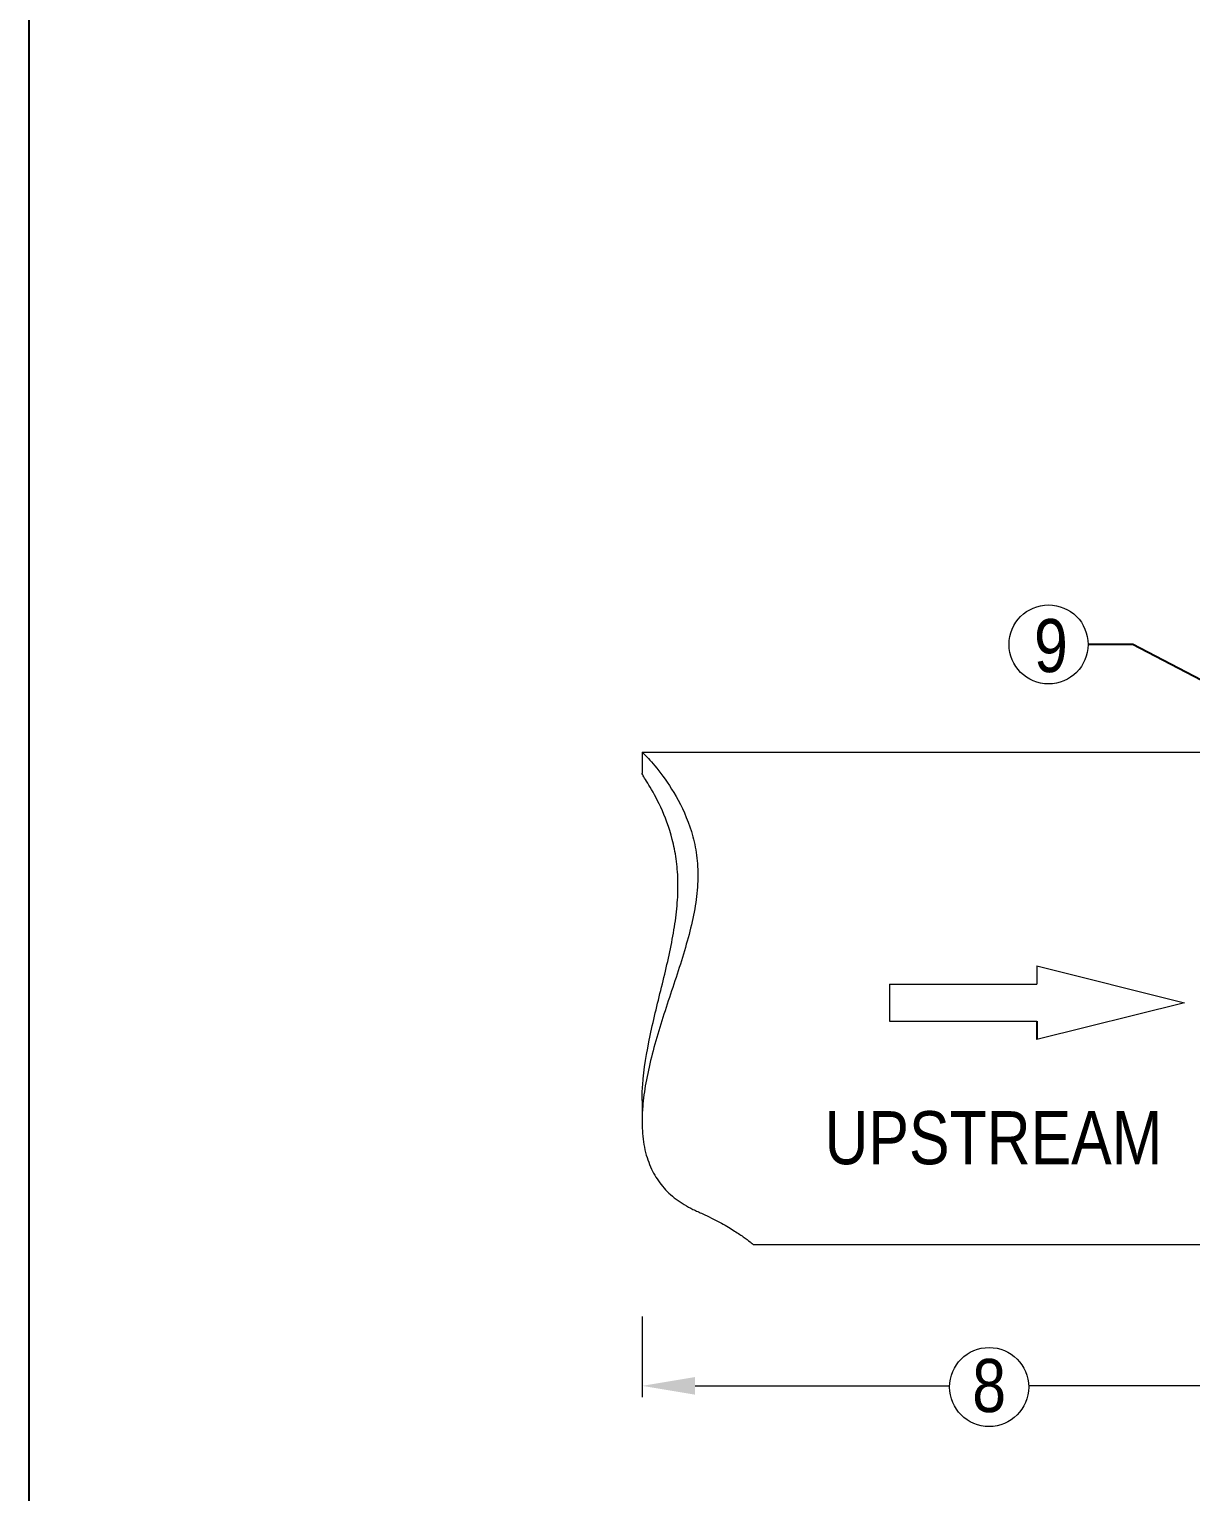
# Model space of a CAD drawing. Extents: x 0 to 216, y -4 to 280.
# Drawn here: x 0 to 52.1, y 122.1 to 187.7 of the extents above; entities that cross this region are included whole.
import ezdxf
from ezdxf import colors
from ezdxf.entities.mleader import LeaderData, LeaderLine
from ezdxf.math import Vec2, Vec3

# ---------------------------------------------------------------- set-up
doc = ezdxf.new("R2010")
doc.units = 0
doc.header["$LTSCALE"] = 10
doc.header["$MEASUREMENT"] = 0
doc.layers.get('0').update_dxf_attribs({"linetype": 'CONTINUOUS'})
for name, color, linetype, lineweight in [('CADdetails-1-ANNO', 41, 'CONTINUOUS', 5), ('CADdetails-3-FINE', 11, 'CONTINUOUS', 5), ('CADdetails-5-MEDIUM', 4, 'CONTINUOUS', 18), ('Sketch Geometry (ANSI)', 7, 'CONTINUOUS', 25)]:
    doc.layers.add(name, color=color, linetype=linetype, lineweight=lineweight)
doc.layers.add('Company LOGO$0$CADdetails-9-TITLEBLOCK', color=7, linetype='CONTINUOUS')
doc.styles.add('CADdetails-DIMENSIONS', font='ARIALN.TTF', dxfattribs={"height": 2.38})
doc.styles.add('CADdetails-NOTES', font='ARIALN.TTF', dxfattribs={"height": 2.38})

# ---------------------------------------------------------------- blocks, each defined once
blk = doc.blocks.new('Company LOGO')
at = {"layer": 'Company LOGO$0$CADdetails-9-TITLEBLOCK'}
blk.add_line((0, 0), (0, 280), dxfattribs=at)

msp = doc.modelspace()

# ---------------------------------------------------------------- linework, layer by layer
at = {"layer": 'CADdetails-1-ANNO'}
for p, q in [((27.476, 129.936), (27.476, 126.322)), ((29.856, 126.822), (41.264, 126.822)), ((56.217, 126.822), (44.809, 126.822))]:
    msp.add_line(p, q, dxfattribs=at)
for centre in [(45.7, 160.068), (43.036, 126.771)]:
    msp.add_circle(centre, 1.773, dxfattribs=at)
msp.add_solid([(29.856, 127.219), (29.856, 126.426), (27.476, 126.822)], dxfattribs=at)
at = {"layer": 'CADdetails-3-FINE'}
for p, q in [((45.178, 145.655), (51.791, 144.002)), ((45.178, 145.655), (45.178, 144.829)), ((38.565, 144.829), (38.565, 143.175)), ((38.565, 144.829), (45.178, 144.829)), ((51.791, 144.002), (45.178, 142.349)), ((38.565, 143.175), (45.178, 143.175))]:
    msp.add_line(p, q, dxfattribs=at)
at = {"layer": 'CADdetails-5-MEDIUM'}
for p, q in [((27.476, 155.239), (27.476, 154.291)), ((27.476, 155.239), (59.559, 155.239)), ((27.476, 139.624), (27.476, 138.676)), ((32.476, 133.155), (59.559, 133.155))]:
    msp.add_line(p, q, dxfattribs=at)
for points, knots in [([(27.476, 155.239), (27.476, 155.239), (27.486, 155.23), (27.531, 155.187), (27.582, 155.139), (27.778, 154.936), (27.984, 154.711), (28.464, 154.099), (28.737, 153.712), (29.26, 152.796), (29.508, 152.266), (29.778, 151.377), (29.851, 151.065), (29.95, 150.412), (29.976, 150.071), (29.976, 149.718)], [25.962172, 25.962172, 25.962172, 25.962172, 26.489818, 26.489818, 27.35872, 27.35872, 29.223246, 29.223246, 31.087772, 31.087772, 32.952298, 32.952298, 33.884561, 33.884561, 34.816824, 34.816824, 34.816824, 34.816824]), ([(27.476, 139.624), (27.476, 139.856), (27.486, 140.089), (27.555, 141.027), (27.68, 141.774), (28.001, 143.298), (28.197, 144.075), (28.574, 145.618), (28.754, 146.385), (28.947, 147.498), (28.998, 147.862), (29.067, 148.572), (29.085, 148.918), (29.085, 149.251), (29.085, 149.585), (29.067, 149.909), (28.998, 150.53), (28.947, 150.828), (28.754, 151.676), (28.574, 152.18), (28.197, 153.037), (28.001, 153.392), (27.68, 153.934), (27.555, 154.121), (27.486, 154.253), (27.476, 154.277), (27.476, 154.291)], [-7.611724, -7.611724, -7.611724, -7.611724, -7.044451, -7.044451, -5.283339, -5.283339, -3.522226, -3.522226, -1.761113, -1.761113, -0.880556, -0.880556, 0, 0, 0, 0.880556, 0.880556, 1.761113, 1.761113, 3.522226, 3.522226, 5.283339, 5.283339, 7.044451, 7.044451, 7.611724, 7.611724, 7.611724, 7.611724]), ([(29.976, 149.718), (29.976, 149.365), (29.95, 149.001), (29.851, 148.259), (29.778, 147.88), (29.508, 146.728), (29.26, 145.937), (28.737, 144.341), (28.464, 143.535), (27.984, 141.944), (27.778, 141.158), (27.582, 140.051), (27.531, 139.688), (27.486, 139.108), (27.476, 138.891), (27.476, 138.676)], [34.816824, 34.816824, 34.816824, 34.816824, 35.749087, 35.749087, 36.68135, 36.68135, 38.545876, 38.545876, 40.410402, 40.410402, 42.274928, 42.274928, 43.14383, 43.14383, 43.671476, 43.671476, 43.671476, 43.671476]), ([(27.476, 138.676), (27.476, 138.538), (27.48, 138.401), (27.509, 137.923), (27.557, 137.594), (27.712, 136.981), (27.818, 136.698), (28.068, 136.209), (28.216, 135.982), (28.57, 135.561), (28.776, 135.367), (29.235, 135.021), (29.489, 134.868), (29.83, 134.701), (29.903, 134.667), (29.976, 134.635)], [43.671476, 43.671476, 43.671476, 43.671476, 44.012732, 44.012732, 44.881634, 44.881634, 45.750536, 45.750536, 46.554027, 46.554027, 47.357518, 47.357518, 48.161009, 48.161009, 48.374601, 48.374601, 48.374601, 48.374601]), ([(29.976, 134.635), (30.05, 134.603), (30.122, 134.57), (30.463, 134.413), (30.717, 134.284), (31.176, 134.035), (31.382, 133.914), (31.736, 133.694), (31.885, 133.595), (32.134, 133.422), (32.241, 133.343), (32.395, 133.224), (32.443, 133.184), (32.472, 133.159), (32.476, 133.156), (32.476, 133.156)], [-13.557777, -13.557777, -13.557777, -13.557777, -13.344185, -13.344185, -12.540694, -12.540694, -11.737203, -11.737203, -10.933712, -10.933712, -10.06481, -10.06481, -9.195908, -9.195908, -8.854652, -8.854652, -8.854652, -8.854652])]:
    msp.add_open_spline(points, degree=3, knots=knots, dxfattribs=at)
at = {"layer": 'Sketch Geometry (ANSI)'}
msp.add_line((45.178, 143.175), (45.178, 142.349), dxfattribs=at)

# ---------------------------------------------------------------- block references
msp.add_blockref('Company LOGO', (0, 0))

# ---------------------------------------------------------------- texts
at = {"layer": 'CADdetails-1-ANNO', "insert": (45.048, 161.208), "char_height": 2.38, "width": 1.29911, "attachment_point": 1, "style": 'CADdetails-NOTES'}
msp.add_mtext('9', dxfattribs=at)
at = {"layer": 'CADdetails-1-ANNO', "insert": (35.659, 139.14), "char_height": 2.38, "attachment_point": 1, "style": 'CADdetails-DIMENSIONS'}
msp.add_mtext_dynamic_manual_height_columns('UPSTREAM', width=13.066, gutter_width=11.9, heights=[0], dxfattribs=at)
at = {"layer": 'CADdetails-1-ANNO', "insert": (43.036, 126.822), "char_height": 2.38, "attachment_point": 5, "style": 'CADdetails-DIMENSIONS'}
msp.add_mtext('\\A1;8', dxfattribs=at)

# ---------------------------------------------------------------- leaders
at = {"layer": 'CADdetails-1-ANNO'}
ml = msp.add_multileader_mtext('Standard', dxfattribs=at)
ml.set_content('', color=256, style='CADdetails-DIMENSIONS')
ml.set_leader_properties()
ml.build(insert=Vec2(0, 0))
ml.multileader.update_dxf_attribs({"dogleg_length": 2, "arrow_head_size": 2.38})
ctx = ml.context
ctx.base_point, ctx.char_height, ctx.arrow_head_size, ctx.landing_gap_size, ctx.plane_origin = Vec3(44.473, 160.068), 2.38, 2.38, 1.5, Vec3(61.643, 153.715)
ctx.text_align_type = 2
notes = []
notes.append((ctx, [(0, (1, 1, 0), (49.473, 160.068), (-1, 0), 2, [(0, [(61.643, 153.715)], 0, [])])]))
ctx.mtext.insert, ctx.mtext.alignment, ctx.mtext.flow_direction = Vec3(45.973, 161.258), 3, 5
for ctx, leaders in notes:
    for number, flags, end, landing, length, lines in leaders:
        leader = LeaderData()
        leader.index, (leader.has_last_leader_line, leader.has_dogleg_vector, leader.attachment_direction) = number, flags
        leader.last_leader_point, leader.dogleg_vector, leader.dogleg_length = Vec3(end), Vec3(landing), length
        for number, points, colour, breaks in lines:
            line = LeaderLine()
            line.index, line.vertices, line.color, line.breaks = number, Vec3.list(points), colors.encode_raw_color(colour), breaks
            leader.lines.append(line)
        ctx.leaders.append(leader)

doc.saveas('drawing.dxf')
